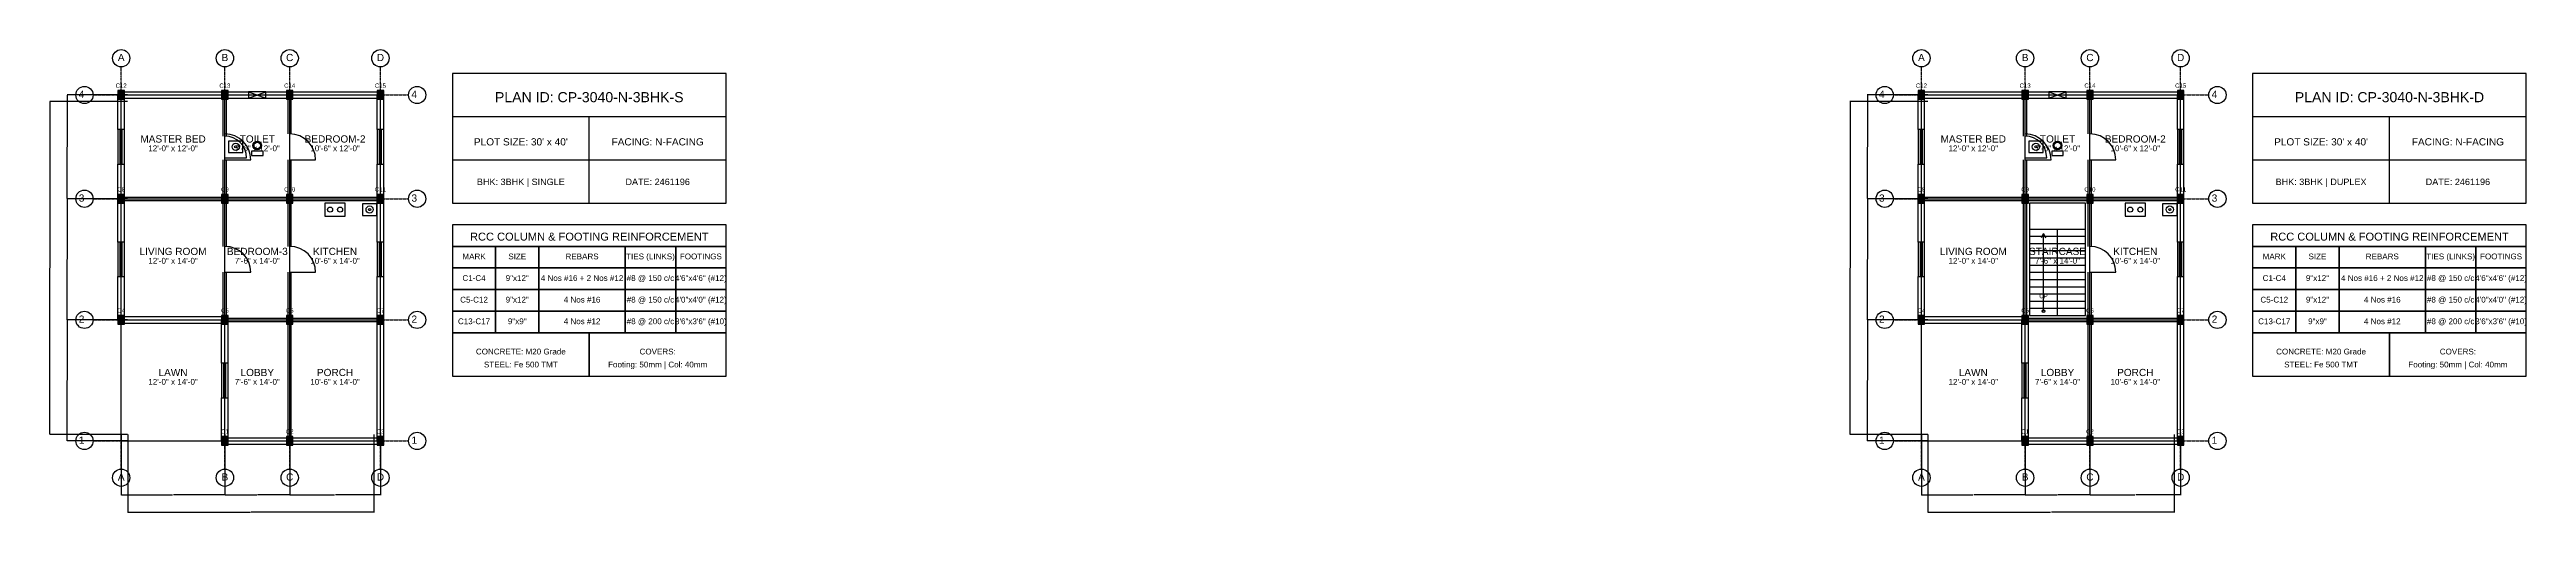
# Model space of a CAD drawing. Header units: inches. Extents: x -134 to 23580, y -99 to 23207.
# Drawn here: x -100 to 3340, y 2401 to 3043 of the extents above; entities that cross this region are included whole.
import ezdxf
from ezdxf.enums import TextEntityAlignment as Align

# ---------------------------------------------------------------- set-up
doc = ezdxf.new("R2010")
doc.units = ezdxf.units.IN
doc.header["$MEASUREMENT"] = 0
doc.linetypes.add('CENTER', pattern=[2, 1.25, -0.25, 0.25, -0.25])
for name, color, linetype in [('A-COL-HATCH', 251, 'Continuous'), ('A-COLUMN', 1, 'Continuous'), ('A-DIM', 5, 'Continuous'), ('A-DOOR', 30, 'Continuous'), ('A-FIXTURE', 8, 'Continuous'), ('A-STAIR', 6, 'Continuous'), ('A-TEXT', 2, 'Continuous'), ('A-WALL-EXT', 7, 'Continuous'), ('A-WALL-INT', 9, 'Continuous'), ('A-WINDOW', 4, 'Continuous'), ('S-BEAM-FRAMING', 2, 'Continuous'), ('S-BUBBLE', 4, 'Continuous'), ('S-GRID-CENTER', 8, 'CENTER'), ('S-TABLE', 7, 'Continuous'), ('S-TEXT', 3, 'Continuous')]:
    doc.layers.add(name, color=color, linetype=linetype)
doc.styles.get("Standard").update_dxf_attribs({"font": 'arial.ttf'})
doc.dimstyles.get("Standard").update_dxf_attribs({"dimtxt": 0.18, "dimasz": 0.18, "dimexe": 0.18, "dimexo": 0.0625, "dimgap": 0.09, "dimtad": 0, "dimtih": 1, "dimtoh": 1, "dimdec": 4, "dimzin": 0, "dimdsep": 46, "dimtxsty": 'Standard', "dimcen": 0.09, "dimadec": 0, "dimazin": 0, "dimtfac": 1, "dimtdec": 4, "dimtofl": 0, "dimtmove": 0, "dimatfit": 3, "dimfxl": 1, "dimtolj": 1, "dimtzin": 0, "dimarcsym": 0})

# ---------------------------------------------------------------- blocks, each defined once
blk = doc.blocks.new('*D131')
at = {"layer": 'A-DIM', "color": 0, "lineweight": -2, "transparency": 16777216}
for p, q in [((0, 2508.9), (0, 2424.8)), ((144, 2508.9), (144, 2424.8)), ((0.2, 2425), (71.4, 2425)), ((143.8, 2425), (72.6, 2425))]:
    blk.add_line(p, q, dxfattribs=at)
at = {"layer": 'A-DIM', "color": 0, "transparency": 16777216}
for points in [[(0.2, 2425), (0.2, 2425), (0, 2425)], [(143.8, 2425), (143.8, 2425), (144, 2425)]]:
    blk.add_solid(points, dxfattribs=at)
at = {"layer": 'Defpoints', "color": 0, "transparency": 16777216}
for p in [(0, 2509), (144, 2509), (144, 2425)]:
    blk.add_point(p, dxfattribs=at)
at = {"layer": 'A-DIM', "color": 0, "transparency": 16777216, "insert": (72, 2425), "char_height": 0.18, "attachment_point": 5}
blk.add_mtext('\\A1;144.0000', dxfattribs=at)
blk = doc.blocks.new('*D132')
at = {"layer": 'A-DIM', "color": 0, "lineweight": -2, "transparency": 16777216}
for p, q in [((144, 2508.9), (144, 2424.8)), ((234, 2508.9), (234, 2424.8)), ((144.2, 2425), (188.5, 2425)), ((233.8, 2425), (189.5, 2425))]:
    blk.add_line(p, q, dxfattribs=at)
at = {"layer": 'A-DIM', "color": 0, "transparency": 16777216}
for points in [[(144.2, 2425), (144.2, 2425), (144, 2425)], [(233.8, 2425), (233.8, 2425), (234, 2425)]]:
    blk.add_solid(points, dxfattribs=at)
at = {"layer": 'Defpoints', "color": 0, "transparency": 16777216}
for p in [(144, 2509), (234, 2509), (234, 2425)]:
    blk.add_point(p, dxfattribs=at)
at = {"layer": 'A-DIM', "color": 0, "transparency": 16777216, "insert": (189, 2425), "char_height": 0.18, "attachment_point": 5}
blk.add_mtext('\\A1;90.0000', dxfattribs=at)
blk = doc.blocks.new('*D133')
at = {"layer": 'A-DIM', "color": 0, "lineweight": -2, "transparency": 16777216}
for p, q in [((234, 2508.9), (234, 2424.8)), ((360, 2508.9), (360, 2424.8)), ((234.2, 2425), (296.4, 2425)), ((359.8, 2425), (297.6, 2425))]:
    blk.add_line(p, q, dxfattribs=at)
at = {"layer": 'A-DIM', "color": 0, "transparency": 16777216}
for points in [[(234.2, 2425), (234.2, 2425), (234, 2425)], [(359.8, 2425), (359.8, 2425), (360, 2425)]]:
    blk.add_solid(points, dxfattribs=at)
at = {"layer": 'Defpoints', "color": 0, "transparency": 16777216}
for p in [(234, 2509), (360, 2509), (360, 2425)]:
    blk.add_point(p, dxfattribs=at)
at = {"layer": 'A-DIM', "color": 0, "transparency": 16777216, "insert": (297, 2425), "char_height": 0.18, "attachment_point": 5}
blk.add_mtext('\\A1;126.0000', dxfattribs=at)
blk = doc.blocks.new('*D134')
at = {"layer": 'A-DIM', "color": 0, "lineweight": -2, "transparency": 16777216}
for p, q in [((9, 2508.9), (9, 2400.8)), ((351, 2508.9), (351, 2400.8)), ((9.2, 2401), (179.4, 2401)), ((350.8, 2401), (180.6, 2401))]:
    blk.add_line(p, q, dxfattribs=at)
at = {"layer": 'A-DIM', "color": 0, "transparency": 16777216}
for points in [[(9.2, 2401), (9.2, 2401), (9, 2401)], [(350.8, 2401), (350.8, 2401), (351, 2401)]]:
    blk.add_solid(points, dxfattribs=at)
at = {"layer": 'Defpoints', "color": 0, "transparency": 16777216}
for p in [(9, 2509), (351, 2509), (351, 2401)]:
    blk.add_point(p, dxfattribs=at)
at = {"layer": 'A-DIM', "color": 0, "transparency": 16777216, "insert": (180, 2401), "char_height": 0.18, "attachment_point": 5}
blk.add_mtext('\\A1;342.0000', dxfattribs=at)
blk = doc.blocks.new('*D135')
at = {"layer": 'A-DIM', "color": 0, "lineweight": -2, "transparency": 16777216}
for p, q in [((8.9, 2668), (-75.2, 2668)), ((-75, 2667.8), (-75, 2584.2)), ((-75, 2500.2), (-75, 2583.8)), ((8.9, 2500), (-75.2, 2500))]:
    blk.add_line(p, q, dxfattribs=at)
at = {"layer": 'A-DIM', "color": 0, "transparency": 16777216}
for points in [[(-75, 2667.8), (-75, 2667.8), (-75, 2668)], [(-75, 2500.2), (-75, 2500.2), (-75, 2500)]]:
    blk.add_solid(points, dxfattribs=at)
at = {"layer": 'Defpoints', "color": 0, "transparency": 16777216}
for p in [(-75, 2668), (9, 2668), (9, 2500)]:
    blk.add_point(p, dxfattribs=at)
at = {"layer": 'A-DIM', "color": 0, "transparency": 16777216, "insert": (-75, 2584), "char_height": 0.18, "attachment_point": 5}
blk.add_mtext('\\A1;168.0000', dxfattribs=at)
blk = doc.blocks.new('*D136')
at = {"layer": 'A-DIM', "color": 0, "lineweight": -2, "transparency": 16777216}
for p, q in [((8.9, 2836), (-75.2, 2836)), ((-75, 2835.8), (-75, 2752.2)), ((-75, 2668.2), (-75, 2751.8)), ((8.9, 2668), (-75.2, 2668))]:
    blk.add_line(p, q, dxfattribs=at)
at = {"layer": 'A-DIM', "color": 0, "transparency": 16777216}
for points in [[(-75, 2835.8), (-75, 2835.8), (-75, 2836)], [(-75, 2668.2), (-75, 2668.2), (-75, 2668)]]:
    blk.add_solid(points, dxfattribs=at)
at = {"layer": 'Defpoints', "color": 0, "transparency": 16777216}
for p in [(-75, 2836), (9, 2836), (9, 2668)]:
    blk.add_point(p, dxfattribs=at)
at = {"layer": 'A-DIM', "color": 0, "transparency": 16777216, "insert": (-75, 2752), "char_height": 0.18, "attachment_point": 5}
blk.add_mtext('\\A1;168.0000', dxfattribs=at)
blk = doc.blocks.new('*D137')
at = {"layer": 'A-DIM', "color": 0, "lineweight": -2, "transparency": 16777216}
for p, q in [((8.9, 2980), (-75.2, 2980)), ((-75, 2979.8), (-75, 2908.2)), ((-75, 2836.2), (-75, 2907.8)), ((8.9, 2836), (-75.2, 2836))]:
    blk.add_line(p, q, dxfattribs=at)
at = {"layer": 'A-DIM', "color": 0, "transparency": 16777216}
for points in [[(-75, 2979.8), (-75, 2979.8), (-75, 2980)], [(-75, 2836.2), (-75, 2836.2), (-75, 2836)]]:
    blk.add_solid(points, dxfattribs=at)
at = {"layer": 'Defpoints', "color": 0, "transparency": 16777216}
for p in [(-75, 2980), (9, 2980), (9, 2836)]:
    blk.add_point(p, dxfattribs=at)
at = {"layer": 'A-DIM', "color": 0, "transparency": 16777216, "insert": (-75, 2908), "char_height": 0.18, "attachment_point": 5}
blk.add_mtext('\\A1;144.0000', dxfattribs=at)
blk = doc.blocks.new('*D138')
at = {"layer": 'A-DIM', "color": 0, "lineweight": -2, "transparency": 16777216}
for p, q in [((8.9, 2971), (-99.2, 2971)), ((-99, 2970.8), (-99, 2740.2)), ((-99, 2509.2), (-99, 2739.8)), ((8.9, 2509), (-99.2, 2509))]:
    blk.add_line(p, q, dxfattribs=at)
at = {"layer": 'A-DIM', "color": 0, "transparency": 16777216}
for points in [[(-99, 2970.8), (-99, 2970.8), (-99, 2971)], [(-99, 2509.2), (-99, 2509.2), (-99, 2509)]]:
    blk.add_solid(points, dxfattribs=at)
at = {"layer": 'Defpoints', "color": 0, "transparency": 16777216}
for p in [(-99, 2971), (9, 2971), (9, 2509)]:
    blk.add_point(p, dxfattribs=at)
at = {"layer": 'A-DIM', "color": 0, "transparency": 16777216, "insert": (-99, 2740), "char_height": 0.18, "attachment_point": 5}
blk.add_mtext('\\A1;462.0000', dxfattribs=at)
blk = doc.blocks.new('*D139')
at = {"layer": 'A-DIM', "color": 0, "lineweight": -2, "transparency": 16777216}
for p, q in [((2500, 2508.9), (2500, 2424.8)), ((2644, 2508.9), (2644, 2424.8)), ((2500.2, 2425), (2571.4, 2425)), ((2643.8, 2425), (2572.6, 2425))]:
    blk.add_line(p, q, dxfattribs=at)
at = {"layer": 'A-DIM', "color": 0, "transparency": 16777216}
for points in [[(2500.2, 2425), (2500.2, 2425), (2500, 2425)], [(2643.8, 2425), (2643.8, 2425), (2644, 2425)]]:
    blk.add_solid(points, dxfattribs=at)
at = {"layer": 'Defpoints', "color": 0, "transparency": 16777216}
for p in [(2500, 2509), (2644, 2509), (2644, 2425)]:
    blk.add_point(p, dxfattribs=at)
at = {"layer": 'A-DIM', "color": 0, "transparency": 16777216, "insert": (2572, 2425), "char_height": 0.18, "attachment_point": 5}
blk.add_mtext('\\A1;144.0000', dxfattribs=at)
blk = doc.blocks.new('*D140')
at = {"layer": 'A-DIM', "color": 0, "lineweight": -2, "transparency": 16777216}
for p, q in [((2644, 2508.9), (2644, 2424.8)), ((2734, 2508.9), (2734, 2424.8)), ((2644.2, 2425), (2688.5, 2425)), ((2733.8, 2425), (2689.5, 2425))]:
    blk.add_line(p, q, dxfattribs=at)
at = {"layer": 'A-DIM', "color": 0, "transparency": 16777216}
for points in [[(2644.2, 2425), (2644.2, 2425), (2644, 2425)], [(2733.8, 2425), (2733.8, 2425), (2734, 2425)]]:
    blk.add_solid(points, dxfattribs=at)
at = {"layer": 'Defpoints', "color": 0, "transparency": 16777216}
for p in [(2644, 2509), (2734, 2509), (2734, 2425)]:
    blk.add_point(p, dxfattribs=at)
at = {"layer": 'A-DIM', "color": 0, "transparency": 16777216, "insert": (2689, 2425), "char_height": 0.18, "attachment_point": 5}
blk.add_mtext('\\A1;90.0000', dxfattribs=at)
blk = doc.blocks.new('*D141')
at = {"layer": 'A-DIM', "color": 0, "lineweight": -2, "transparency": 16777216}
for p, q in [((2734, 2508.9), (2734, 2424.8)), ((2860, 2508.9), (2860, 2424.8)), ((2734.2, 2425), (2796.4, 2425)), ((2859.8, 2425), (2797.6, 2425))]:
    blk.add_line(p, q, dxfattribs=at)
at = {"layer": 'A-DIM', "color": 0, "transparency": 16777216}
for points in [[(2734.2, 2425), (2734.2, 2425), (2734, 2425)], [(2859.8, 2425), (2859.8, 2425), (2860, 2425)]]:
    blk.add_solid(points, dxfattribs=at)
at = {"layer": 'Defpoints', "color": 0, "transparency": 16777216}
for p in [(2734, 2509), (2860, 2509), (2860, 2425)]:
    blk.add_point(p, dxfattribs=at)
at = {"layer": 'A-DIM', "color": 0, "transparency": 16777216, "insert": (2797, 2425), "char_height": 0.18, "attachment_point": 5}
blk.add_mtext('\\A1;126.0000', dxfattribs=at)
blk = doc.blocks.new('*D142')
at = {"layer": 'A-DIM', "color": 0, "lineweight": -2, "transparency": 16777216}
for p, q in [((2509, 2508.9), (2509, 2400.8)), ((2851, 2508.9), (2851, 2400.8)), ((2509.2, 2401), (2679.4, 2401)), ((2850.8, 2401), (2680.6, 2401))]:
    blk.add_line(p, q, dxfattribs=at)
at = {"layer": 'A-DIM', "color": 0, "transparency": 16777216}
for points in [[(2509.2, 2401), (2509.2, 2401), (2509, 2401)], [(2850.8, 2401), (2850.8, 2401), (2851, 2401)]]:
    blk.add_solid(points, dxfattribs=at)
at = {"layer": 'Defpoints', "color": 0, "transparency": 16777216}
for p in [(2509, 2509), (2851, 2509), (2851, 2401)]:
    blk.add_point(p, dxfattribs=at)
at = {"layer": 'A-DIM', "color": 0, "transparency": 16777216, "insert": (2680, 2401), "char_height": 0.18, "attachment_point": 5}
blk.add_mtext('\\A1;342.0000', dxfattribs=at)
blk = doc.blocks.new('*D143')
at = {"layer": 'A-DIM', "color": 0, "lineweight": -2, "transparency": 16777216}
for p, q in [((2508.9, 2668), (2424.8, 2668)), ((2425, 2667.8), (2425, 2584.2)), ((2425, 2500.2), (2425, 2583.8)), ((2508.9, 2500), (2424.8, 2500))]:
    blk.add_line(p, q, dxfattribs=at)
at = {"layer": 'A-DIM', "color": 0, "transparency": 16777216}
for points in [[(2425, 2667.8), (2425, 2667.8), (2425, 2668)], [(2425, 2500.2), (2425, 2500.2), (2425, 2500)]]:
    blk.add_solid(points, dxfattribs=at)
at = {"layer": 'Defpoints', "color": 0, "transparency": 16777216}
for p in [(2425, 2668), (2509, 2668), (2509, 2500)]:
    blk.add_point(p, dxfattribs=at)
at = {"layer": 'A-DIM', "color": 0, "transparency": 16777216, "insert": (2425, 2584), "char_height": 0.18, "attachment_point": 5}
blk.add_mtext('\\A1;168.0000', dxfattribs=at)
blk = doc.blocks.new('*D144')
at = {"layer": 'A-DIM', "color": 0, "lineweight": -2, "transparency": 16777216}
for p, q in [((2508.9, 2836), (2424.8, 2836)), ((2425, 2835.8), (2425, 2752.2)), ((2425, 2668.2), (2425, 2751.8)), ((2508.9, 2668), (2424.8, 2668))]:
    blk.add_line(p, q, dxfattribs=at)
at = {"layer": 'A-DIM', "color": 0, "transparency": 16777216}
for points in [[(2425, 2835.8), (2425, 2835.8), (2425, 2836)], [(2425, 2668.2), (2425, 2668.2), (2425, 2668)]]:
    blk.add_solid(points, dxfattribs=at)
at = {"layer": 'Defpoints', "color": 0, "transparency": 16777216}
for p in [(2425, 2836), (2509, 2836), (2509, 2668)]:
    blk.add_point(p, dxfattribs=at)
at = {"layer": 'A-DIM', "color": 0, "transparency": 16777216, "insert": (2425, 2752), "char_height": 0.18, "attachment_point": 5}
blk.add_mtext('\\A1;168.0000', dxfattribs=at)
blk = doc.blocks.new('*D145')
at = {"layer": 'A-DIM', "color": 0, "lineweight": -2, "transparency": 16777216}
for p, q in [((2508.9, 2980), (2424.8, 2980)), ((2425, 2979.8), (2425, 2908.2)), ((2425, 2836.2), (2425, 2907.8)), ((2508.9, 2836), (2424.8, 2836))]:
    blk.add_line(p, q, dxfattribs=at)
at = {"layer": 'A-DIM', "color": 0, "transparency": 16777216}
for points in [[(2425, 2979.8), (2425, 2979.8), (2425, 2980)], [(2425, 2836.2), (2425, 2836.2), (2425, 2836)]]:
    blk.add_solid(points, dxfattribs=at)
at = {"layer": 'Defpoints', "color": 0, "transparency": 16777216}
for p in [(2425, 2980), (2509, 2980), (2509, 2836)]:
    blk.add_point(p, dxfattribs=at)
at = {"layer": 'A-DIM', "color": 0, "transparency": 16777216, "insert": (2425, 2908), "char_height": 0.18, "attachment_point": 5}
blk.add_mtext('\\A1;144.0000', dxfattribs=at)
blk = doc.blocks.new('*D146')
at = {"layer": 'A-DIM', "color": 0, "lineweight": -2, "transparency": 16777216}
for p, q in [((2508.9, 2971), (2400.8, 2971)), ((2401, 2970.8), (2401, 2740.2)), ((2401, 2509.2), (2401, 2739.8)), ((2508.9, 2509), (2400.8, 2509))]:
    blk.add_line(p, q, dxfattribs=at)
at = {"layer": 'A-DIM', "color": 0, "transparency": 16777216}
for points in [[(2401, 2970.8), (2401, 2970.8), (2401, 2971)], [(2401, 2509.2), (2401, 2509.2), (2401, 2509)]]:
    blk.add_solid(points, dxfattribs=at)
at = {"layer": 'Defpoints', "color": 0, "transparency": 16777216}
for p in [(2401, 2971), (2509, 2971), (2509, 2509)]:
    blk.add_point(p, dxfattribs=at)
at = {"layer": 'A-DIM', "color": 0, "transparency": 16777216, "insert": (2401, 2740), "char_height": 0.18, "attachment_point": 5}
blk.add_mtext('\\A1;462.0000', dxfattribs=at)

msp = doc.modelspace()

# ---------------------------------------------------------------- linework, layer by layer
at = {"layer": 'A-COL-HATCH'}
for points in [[(-4.5, 2974), (4.5, 2974), (-4.5, 2986), (4.5, 2986)], [(139.5, 2974), (148.5, 2974), (139.5, 2986), (148.5, 2986)], [(229.5, 2974), (238.5, 2974), (229.5, 2986), (238.5, 2986)], [(355.5, 2974), (364.5, 2974), (355.5, 2986), (364.5, 2986)], [(2495.5, 2974), (2504.5, 2974), (2495.5, 2986), (2504.5, 2986)], [(2639.5, 2974), (2648.5, 2974), (2639.5, 2986), (2648.5, 2986)], [(2729.5, 2974), (2738.5, 2974), (2729.5, 2986), (2738.5, 2986)], [(2855.5, 2974), (2864.5, 2974), (2855.5, 2986), (2864.5, 2986)], [(-4.5, 2830), (4.5, 2830), (-4.5, 2842), (4.5, 2842)], [(139.5, 2830), (148.5, 2830), (139.5, 2842), (148.5, 2842)], [(229.5, 2830), (238.5, 2830), (229.5, 2842), (238.5, 2842)], [(355.5, 2830), (364.5, 2830), (355.5, 2842), (364.5, 2842)], [(2495.5, 2830), (2504.5, 2830), (2495.5, 2842), (2504.5, 2842)], [(2639.5, 2830), (2648.5, 2830), (2639.5, 2842), (2648.5, 2842)], [(2729.5, 2830), (2738.5, 2830), (2729.5, 2842), (2738.5, 2842)], [(2855.5, 2830), (2864.5, 2830), (2855.5, 2842), (2864.5, 2842)], [(-4.5, 2662), (4.5, 2662), (-4.5, 2674), (4.5, 2674)], [(139.5, 2662), (148.5, 2662), (139.5, 2674), (148.5, 2674)], [(229.5, 2662), (238.5, 2662), (229.5, 2674), (238.5, 2674)], [(355.5, 2662), (364.5, 2662), (355.5, 2674), (364.5, 2674)], [(2495.5, 2662), (2504.5, 2662), (2495.5, 2674), (2504.5, 2674)], [(2639.5, 2662), (2648.5, 2662), (2639.5, 2674), (2648.5, 2674)], [(2729.5, 2662), (2738.5, 2662), (2729.5, 2674), (2738.5, 2674)], [(2855.5, 2662), (2864.5, 2662), (2855.5, 2674), (2864.5, 2674)], [(139.5, 2494), (148.5, 2494), (139.5, 2506), (148.5, 2506)], [(229.5, 2494), (238.5, 2494), (229.5, 2506), (238.5, 2506)], [(355.5, 2494), (364.5, 2494), (355.5, 2506), (364.5, 2506)], [(2639.5, 2494), (2648.5, 2494), (2639.5, 2506), (2648.5, 2506)], [(2729.5, 2494), (2738.5, 2494), (2729.5, 2506), (2738.5, 2506)], [(2855.5, 2494), (2864.5, 2494), (2855.5, 2506), (2864.5, 2506)]]:
    msp.add_solid(points, dxfattribs=at)
at = {"layer": 'A-COLUMN'}
for points in [[(-4.5, 2974), (4.5, 2974), (4.5, 2986), (-4.5, 2986)], [(139.5, 2974), (148.5, 2974), (148.5, 2986), (139.5, 2986)], [(229.5, 2974), (238.5, 2974), (238.5, 2986), (229.5, 2986)], [(355.5, 2974), (364.5, 2974), (364.5, 2986), (355.5, 2986)], [(2495.5, 2974), (2504.5, 2974), (2504.5, 2986), (2495.5, 2986)], [(2639.5, 2974), (2648.5, 2974), (2648.5, 2986), (2639.5, 2986)], [(2729.5, 2974), (2738.5, 2974), (2738.5, 2986), (2729.5, 2986)], [(2855.5, 2974), (2864.5, 2974), (2864.5, 2986), (2855.5, 2986)], [(-4.5, 2830), (4.5, 2830), (4.5, 2842), (-4.5, 2842)], [(139.5, 2830), (148.5, 2830), (148.5, 2842), (139.5, 2842)], [(229.5, 2830), (238.5, 2830), (238.5, 2842), (229.5, 2842)], [(355.5, 2830), (364.5, 2830), (364.5, 2842), (355.5, 2842)], [(2495.5, 2830), (2504.5, 2830), (2504.5, 2842), (2495.5, 2842)], [(2639.5, 2830), (2648.5, 2830), (2648.5, 2842), (2639.5, 2842)], [(2729.5, 2830), (2738.5, 2830), (2738.5, 2842), (2729.5, 2842)], [(2855.5, 2830), (2864.5, 2830), (2864.5, 2842), (2855.5, 2842)], [(-4.5, 2662), (4.5, 2662), (4.5, 2674), (-4.5, 2674)], [(139.5, 2662), (148.5, 2662), (148.5, 2674), (139.5, 2674)], [(229.5, 2662), (238.5, 2662), (238.5, 2674), (229.5, 2674)], [(355.5, 2662), (364.5, 2662), (364.5, 2674), (355.5, 2674)], [(2495.5, 2662), (2504.5, 2662), (2504.5, 2674), (2495.5, 2674)], [(2639.5, 2662), (2648.5, 2662), (2648.5, 2674), (2639.5, 2674)], [(2729.5, 2662), (2738.5, 2662), (2738.5, 2674), (2729.5, 2674)], [(2855.5, 2662), (2864.5, 2662), (2864.5, 2674), (2855.5, 2674)], [(139.5, 2494), (148.5, 2494), (148.5, 2506), (139.5, 2506)], [(229.5, 2494), (238.5, 2494), (238.5, 2506), (229.5, 2506)], [(355.5, 2494), (364.5, 2494), (364.5, 2506), (355.5, 2506)], [(2639.5, 2494), (2648.5, 2494), (2648.5, 2506), (2639.5, 2506)], [(2729.5, 2494), (2738.5, 2494), (2738.5, 2506), (2729.5, 2506)], [(2855.5, 2494), (2864.5, 2494), (2864.5, 2506), (2855.5, 2506)]]:
    msp.add_lwpolyline(points, close=True, dxfattribs=at)
at = {"layer": 'A-DOOR'}
for p, q in [((144, 2893), (174, 2893)), ((144, 2890), (180, 2890)), ((234, 2890), (270, 2890)), ((2644, 2893), (2674, 2893)), ((2644, 2890), (2680, 2890)), ((2734, 2890), (2770, 2890)), ((144, 2734), (180, 2734)), ((234, 2734), (270, 2734)), ((2734, 2734), (2770, 2734))]:
    msp.add_line(p, q, dxfattribs=at)
for centre, radius in [((144, 2890), 36), ((234, 2890), 36), ((2644, 2890), 36), ((2734, 2890), 36), ((144, 2893), 30), ((2644, 2893), 30), ((144, 2734), 36), ((234, 2734), 36), ((2734, 2734), 36)]:
    msp.add_arc(centre, radius, 0, 90, dxfattribs=at)
at = {"layer": 'A-FIXTURE'}
for points in [[(149, 2900), (169, 2900), (169, 2916), (149, 2916)], [(181, 2896), (197, 2896), (197, 2902), (181, 2902)], [(2649, 2900), (2669, 2900), (2669, 2916), (2649, 2916)], [(2681, 2896), (2697, 2896), (2697, 2902), (2681, 2902)], [(283, 2812), (311, 2812), (311, 2830), (283, 2830)], [(335, 2813), (355, 2813), (355, 2829), (335, 2829)], [(2783, 2812), (2811, 2812), (2811, 2830), (2783, 2830)], [(2835, 2813), (2855, 2813), (2855, 2829), (2835, 2829)]]:
    msp.add_lwpolyline(points, close=True, dxfattribs=at)
for centre, radius in [((159, 2908), 5), ((159, 2908), 1.5), ((189, 2910), 6), ((189, 2910), 4.5), ((2659, 2908), 5), ((2659, 2908), 1.5), ((2689, 2910), 6), ((2689, 2910), 4.5), ((290, 2821), 3.5), ((304, 2821), 3.5), ((345, 2821), 5), ((345, 2821), 1.5), ((2790, 2821), 3.5), ((2804, 2821), 3.5), ((2845, 2821), 5), ((2845, 2821), 1.5)]:
    msp.add_circle(centre, radius, dxfattribs=at)
at = {"layer": 'A-STAIR'}
for p, q in [((2650, 2794), (2728, 2794)), ((2669.5, 2788), (2666.5, 2782)), ((2669.5, 2680), (2669.5, 2788)), ((2669.5, 2788), (2672.5, 2782)), ((2689, 2674), (2689, 2794)), ((2650, 2784), (2689, 2784)), ((2650, 2774), (2689, 2774)), ((2650, 2764), (2689, 2764)), ((2650, 2754), (2689, 2754)), ((2689, 2784), (2728, 2784)), ((2689, 2774), (2728, 2774)), ((2689, 2764), (2728, 2764)), ((2689, 2754), (2728, 2754)), ((2650, 2744), (2689, 2744)), ((2650, 2734), (2689, 2734)), ((2650, 2724), (2689, 2724)), ((2689, 2744), (2728, 2744)), ((2689, 2734), (2728, 2734)), ((2689, 2724), (2728, 2724)), ((2650, 2714), (2689, 2714)), ((2650, 2704), (2689, 2704)), ((2650, 2694), (2689, 2694)), ((2650, 2684), (2689, 2684)), ((2689, 2714), (2728, 2714)), ((2689, 2704), (2728, 2704)), ((2689, 2694), (2728, 2694)), ((2689, 2684), (2728, 2684))]:
    msp.add_line(p, q, dxfattribs=at)
msp.add_lwpolyline([(2650, 2674), (2728, 2674), (2728, 2830), (2650, 2830)], close=True, dxfattribs=at)
msp.add_circle((2669.5, 2680), 2, dxfattribs=at)
at = {"layer": 'A-WALL-EXT'}
for p, q in [((-4.5, 2932), (-4.5, 2980)), ((0, 2984.5), (144, 2984.5)), ((0, 2975.5), (144, 2975.5)), ((4.5, 2932), (4.5, 2980)), ((144, 2984.5), (177, 2984.5)), ((144, 2975.5), (177, 2975.5)), ((201, 2984.5), (234, 2984.5)), ((201, 2975.5), (234, 2975.5)), ((234, 2984.5), (360, 2984.5)), ((234, 2975.5), (360, 2975.5)), ((355.5, 2932), (355.5, 2980)), ((364.5, 2932), (364.5, 2980)), ((2495.5, 2932), (2495.5, 2980)), ((2500, 2984.5), (2644, 2984.5)), ((2500, 2975.5), (2644, 2975.5)), ((2504.5, 2932), (2504.5, 2980)), ((2644, 2984.5), (2677, 2984.5)), ((2644, 2975.5), (2677, 2975.5)), ((2701, 2984.5), (2734, 2984.5)), ((2701, 2975.5), (2734, 2975.5)), ((2734, 2984.5), (2860, 2984.5)), ((2734, 2975.5), (2860, 2975.5)), ((2855.5, 2932), (2855.5, 2980)), ((2864.5, 2932), (2864.5, 2980)), ((460, 2950), (840, 2950)), ((650, 2830), (650, 2950)), ((2960, 2950), (3340, 2950)), ((3150, 2830), (3150, 2950)), ((460, 2890), (840, 2890)), ((2960, 2890), (3340, 2890)), ((-4.5, 2836), (-4.5, 2884)), ((4.5, 2836), (4.5, 2884)), ((355.5, 2836), (355.5, 2884)), ((364.5, 2836), (364.5, 2884)), ((2495.5, 2836), (2495.5, 2884)), ((2504.5, 2836), (2504.5, 2884)), ((2855.5, 2836), (2855.5, 2884)), ((2864.5, 2836), (2864.5, 2884)), ((-4.5, 2776), (-4.5, 2836)), ((4.5, 2776), (4.5, 2836)), ((355.5, 2776), (355.5, 2836)), ((364.5, 2776), (364.5, 2836)), ((2495.5, 2776), (2495.5, 2836)), ((2504.5, 2776), (2504.5, 2836)), ((2855.5, 2776), (2855.5, 2836)), ((2864.5, 2776), (2864.5, 2836)), ((-4.5, 2668), (-4.5, 2728)), ((4.5, 2668), (4.5, 2728)), ((355.5, 2668), (355.5, 2728)), ((364.5, 2668), (364.5, 2728)), ((2495.5, 2668), (2495.5, 2728)), ((2504.5, 2668), (2504.5, 2728)), ((2855.5, 2668), (2855.5, 2728)), ((2864.5, 2668), (2864.5, 2728)), ((0, 2672.5), (144, 2672.5)), ((0, 2663.5), (144, 2663.5)), ((139.5, 2608), (139.5, 2668)), ((148.5, 2608), (148.5, 2668)), ((355.5, 2500), (355.5, 2668)), ((364.5, 2500), (364.5, 2668)), ((2500, 2672.5), (2644, 2672.5)), ((2500, 2663.5), (2644, 2663.5)), ((2639.5, 2608), (2639.5, 2668)), ((2648.5, 2608), (2648.5, 2668)), ((2855.5, 2500), (2855.5, 2668)), ((2864.5, 2500), (2864.5, 2668)), ((139.5, 2500), (139.5, 2560)), ((148.5, 2500), (148.5, 2560)), ((2639.5, 2500), (2639.5, 2560)), ((2648.5, 2500), (2648.5, 2560)), ((144, 2504.5), (234, 2504.5)), ((144, 2495.5), (234, 2495.5)), ((234, 2504.5), (360, 2504.5)), ((234, 2495.5), (360, 2495.5)), ((2644, 2504.5), (2734, 2504.5)), ((2644, 2495.5), (2734, 2495.5)), ((2734, 2504.5), (2860, 2504.5)), ((2734, 2495.5), (2860, 2495.5))]:
    msp.add_line(p, q, dxfattribs=at)
for points in [[(460, 2830), (840, 2830), (840, 3010), (460, 3010)], [(2960, 2830), (3340, 2830), (3340, 3010), (2960, 3010)]]:
    msp.add_lwpolyline(points, close=True, dxfattribs=at)
at = {"layer": 'A-WALL-INT'}
for p, q in [((141.75, 2923), (141.75, 2980)), ((146.25, 2923), (146.25, 2980)), ((231.75, 2926), (231.75, 2980)), ((236.25, 2926), (236.25, 2980)), ((2641.75, 2923), (2641.75, 2980)), ((2646.25, 2923), (2646.25, 2980)), ((2731.75, 2926), (2731.75, 2980)), ((2736.25, 2926), (2736.25, 2980)), ((141.75, 2836), (141.75, 2890)), ((146.25, 2836), (146.25, 2890)), ((231.75, 2836), (231.75, 2890)), ((236.25, 2836), (236.25, 2890)), ((2641.75, 2836), (2641.75, 2890)), ((2646.25, 2836), (2646.25, 2890)), ((2731.75, 2836), (2731.75, 2890)), ((2736.25, 2836), (2736.25, 2890)), ((0, 2838.25), (144, 2838.25)), ((0, 2833.75), (144, 2833.75)), ((141.75, 2770), (141.75, 2836)), ((144, 2838.25), (234, 2838.25)), ((144, 2833.75), (234, 2833.75)), ((146.25, 2770), (146.25, 2836)), ((231.75, 2770), (231.75, 2836)), ((234, 2838.25), (360, 2838.25)), ((234, 2833.75), (360, 2833.75)), ((236.25, 2770), (236.25, 2836)), ((2500, 2838.25), (2644, 2838.25)), ((2500, 2833.75), (2644, 2833.75)), ((2641.75, 2668), (2641.75, 2836)), ((2644, 2838.25), (2734, 2838.25)), ((2644, 2833.75), (2734, 2833.75)), ((2646.25, 2668), (2646.25, 2836)), ((2731.75, 2770), (2731.75, 2836)), ((2734, 2838.25), (2860, 2838.25)), ((2734, 2833.75), (2860, 2833.75)), ((2736.25, 2770), (2736.25, 2836)), ((141.75, 2668), (141.75, 2734)), ((146.25, 2668), (146.25, 2734)), ((231.75, 2668), (231.75, 2734)), ((236.25, 2668), (236.25, 2734)), ((2731.75, 2668), (2731.75, 2734)), ((2736.25, 2668), (2736.25, 2734)), ((144, 2670.25), (234, 2670.25)), ((144, 2665.75), (234, 2665.75)), ((231.75, 2500), (231.75, 2668)), ((234, 2670.25), (360, 2670.25)), ((234, 2665.75), (360, 2665.75)), ((236.25, 2500), (236.25, 2668)), ((2644, 2670.25), (2734, 2670.25)), ((2644, 2665.75), (2734, 2665.75)), ((2731.75, 2500), (2731.75, 2668)), ((2734, 2670.25), (2860, 2670.25)), ((2734, 2665.75), (2860, 2665.75)), ((2736.25, 2500), (2736.25, 2668))]:
    msp.add_line(p, q, dxfattribs=at)
at = {"layer": 'A-WINDOW'}
for p, q in [((177, 2975.5), (201, 2984.5)), ((177, 2984.5), (201, 2975.5)), ((2677, 2975.5), (2701, 2984.5)), ((2677, 2984.5), (2701, 2975.5)), ((-1.5, 2884), (-1.5, 2932)), ((1.5, 2884), (1.5, 2932)), ((358.5, 2884), (358.5, 2932)), ((361.5, 2884), (361.5, 2932)), ((2498.5, 2884), (2498.5, 2932)), ((2501.5, 2884), (2501.5, 2932)), ((2858.5, 2884), (2858.5, 2932)), ((2861.5, 2884), (2861.5, 2932)), ((-1.5, 2728), (-1.5, 2776)), ((1.5, 2728), (1.5, 2776)), ((358.5, 2728), (358.5, 2776)), ((361.5, 2728), (361.5, 2776)), ((2498.5, 2728), (2498.5, 2776)), ((2501.5, 2728), (2501.5, 2776)), ((2858.5, 2728), (2858.5, 2776)), ((2861.5, 2728), (2861.5, 2776)), ((142.5, 2560), (142.5, 2608)), ((145.5, 2560), (145.5, 2608)), ((2642.5, 2560), (2642.5, 2608)), ((2645.5, 2560), (2645.5, 2608))]:
    msp.add_line(p, q, dxfattribs=at)
for points in [[(177, 2975.5), (201, 2975.5), (201, 2984.5), (177, 2984.5)], [(2677, 2975.5), (2701, 2975.5), (2701, 2984.5), (2677, 2984.5)], [(-4.5, 2884), (4.5, 2884), (4.5, 2932), (-4.5, 2932)], [(355.5, 2884), (364.5, 2884), (364.5, 2932), (355.5, 2932)], [(2495.5, 2884), (2504.5, 2884), (2504.5, 2932), (2495.5, 2932)], [(2855.5, 2884), (2864.5, 2884), (2864.5, 2932), (2855.5, 2932)], [(-4.5, 2728), (4.5, 2728), (4.5, 2776), (-4.5, 2776)], [(355.5, 2728), (364.5, 2728), (364.5, 2776), (355.5, 2776)], [(2495.5, 2728), (2504.5, 2728), (2504.5, 2776), (2495.5, 2776)], [(2855.5, 2728), (2864.5, 2728), (2864.5, 2776), (2855.5, 2776)], [(139.5, 2560), (148.5, 2560), (148.5, 2608), (139.5, 2608)], [(2639.5, 2560), (2648.5, 2560), (2648.5, 2608), (2639.5, 2608)]]:
    msp.add_lwpolyline(points, close=True, dxfattribs=at)
at = {"layer": 'S-BEAM-FRAMING'}
for p, q in [((0, 2500), (0, 2980)), ((0, 2980), (360, 2980)), ((144, 2500), (144, 2980)), ((234, 2500), (234, 2980)), ((360, 2500), (360, 2980)), ((2500, 2500), (2500, 2980)), ((2500, 2980), (2860, 2980)), ((2644, 2500), (2644, 2980)), ((2734, 2500), (2734, 2980)), ((2860, 2500), (2860, 2980)), ((0, 2836), (360, 2836)), ((2500, 2836), (2860, 2836)), ((0, 2668), (360, 2668)), ((2500, 2668), (2860, 2668)), ((0, 2500), (360, 2500)), ((2500, 2500), (2860, 2500))]:
    msp.add_line(p, q, dxfattribs=at)
at = {"layer": 'S-BUBBLE'}
for centre in [(0, 3031), (144, 3031), (234, 3031), (360, 3031), (2500, 3031), (2644, 3031), (2734, 3031), (2860, 3031), (-51, 2980), (411, 2980), (2449, 2980), (2911, 2980), (-51, 2836), (411, 2836), (2449, 2836), (2911, 2836), (-51, 2668), (411, 2668), (2449, 2668), (2911, 2668), (-51, 2500), (411, 2500), (2449, 2500), (2911, 2500), (0, 2449), (144, 2449), (234, 2449), (360, 2449), (2500, 2449), (2644, 2449), (2734, 2449), (2860, 2449)]:
    msp.add_circle(centre, 12, dxfattribs=at)
at = {"layer": 'S-GRID-CENTER'}
for p, q in [((0, 2461), (0, 3019)), ((144, 2461), (144, 3019)), ((234, 2461), (234, 3019)), ((360, 2461), (360, 3019)), ((2500, 2461), (2500, 3019)), ((2644, 2461), (2644, 3019)), ((2734, 2461), (2734, 3019)), ((2860, 2461), (2860, 3019)), ((-39, 2980), (399, 2980)), ((2461, 2980), (2899, 2980)), ((-39, 2836), (399, 2836)), ((2461, 2836), (2899, 2836)), ((-39, 2668), (399, 2668)), ((2461, 2668), (2899, 2668)), ((-39, 2500), (399, 2500)), ((2461, 2500), (2899, 2500))]:
    msp.add_line(p, q, dxfattribs=at)
at = {"layer": 'S-TABLE'}
for points in [[(460, 2770), (840, 2770), (840, 2800), (460, 2800)], [(2960, 2770), (3340, 2770), (3340, 2800), (2960, 2800)], [(460, 2740), (520, 2740), (520, 2770), (460, 2770)], [(520, 2740), (580, 2740), (580, 2770), (520, 2770)], [(580, 2740), (700, 2740), (700, 2770), (580, 2770)], [(700, 2740), (770, 2740), (770, 2770), (700, 2770)], [(770, 2740), (840, 2740), (840, 2770), (770, 2770)], [(2960, 2740), (3020, 2740), (3020, 2770), (2960, 2770)], [(3020, 2740), (3080, 2740), (3080, 2770), (3020, 2770)], [(3080, 2740), (3200, 2740), (3200, 2770), (3080, 2770)], [(3200, 2740), (3270, 2740), (3270, 2770), (3200, 2770)], [(3270, 2740), (3340, 2740), (3340, 2770), (3270, 2770)], [(460, 2710), (520, 2710), (520, 2740), (460, 2740)], [(520, 2710), (580, 2710), (580, 2740), (520, 2740)], [(580, 2710), (700, 2710), (700, 2740), (580, 2740)], [(700, 2710), (770, 2710), (770, 2740), (700, 2740)], [(770, 2710), (840, 2710), (840, 2740), (770, 2740)], [(2960, 2710), (3020, 2710), (3020, 2740), (2960, 2740)], [(3020, 2710), (3080, 2710), (3080, 2740), (3020, 2740)], [(3080, 2710), (3200, 2710), (3200, 2740), (3080, 2740)], [(3200, 2710), (3270, 2710), (3270, 2740), (3200, 2740)], [(3270, 2710), (3340, 2710), (3340, 2740), (3270, 2740)], [(460, 2680), (520, 2680), (520, 2710), (460, 2710)], [(520, 2680), (580, 2680), (580, 2710), (520, 2710)], [(580, 2680), (700, 2680), (700, 2710), (580, 2710)], [(700, 2680), (770, 2680), (770, 2710), (700, 2710)], [(770, 2680), (840, 2680), (840, 2710), (770, 2710)], [(2960, 2680), (3020, 2680), (3020, 2710), (2960, 2710)], [(3020, 2680), (3080, 2680), (3080, 2710), (3020, 2710)], [(3080, 2680), (3200, 2680), (3200, 2710), (3080, 2710)], [(3200, 2680), (3270, 2680), (3270, 2710), (3200, 2710)], [(3270, 2680), (3340, 2680), (3340, 2710), (3270, 2710)], [(460, 2650), (520, 2650), (520, 2680), (460, 2680)], [(460, 2590), (650, 2590), (650, 2650), (460, 2650)], [(520, 2650), (580, 2650), (580, 2680), (520, 2680)], [(580, 2650), (700, 2650), (700, 2680), (580, 2680)], [(650, 2590), (840, 2590), (840, 2650), (650, 2650)], [(700, 2650), (770, 2650), (770, 2680), (700, 2680)], [(770, 2650), (840, 2650), (840, 2680), (770, 2680)], [(2960, 2650), (3020, 2650), (3020, 2680), (2960, 2680)], [(2960, 2590), (3150, 2590), (3150, 2650), (2960, 2650)], [(3020, 2650), (3080, 2650), (3080, 2680), (3020, 2680)], [(3080, 2650), (3200, 2650), (3200, 2680), (3080, 2680)], [(3150, 2590), (3340, 2590), (3340, 2650), (3150, 2650)], [(3200, 2650), (3270, 2650), (3270, 2680), (3200, 2680)], [(3270, 2650), (3340, 2650), (3340, 2680), (3270, 2680)]]:
    msp.add_lwpolyline(points, close=True, dxfattribs=at)

# ---------------------------------------------------------------- texts
at = {"layer": 'A-TEXT'}
for s, height, p in [('C12', 6, (0, 2990)), ('C13', 6, (144, 2990)), ('C14', 6, (234, 2990)), ('C15', 6, (360, 2990)), ('C12', 6, (2500, 2990)), ('C13', 6, (2644, 2990)), ('C14', 6, (2734, 2990)), ('C15', 6, (2860, 2990)), ('PLAN ID: CP-3040-N-3BHK-S', 14, (650, 2970)), ('PLAN ID: CP-3040-N-3BHK-D', 14, (3150, 2970)), ('MASTER BED', 10, (72, 2914)), ('TOILET', 10, (189, 2914)), ('BEDROOM-2', 10, (297, 2914)), ('MASTER BED', 10, (2572, 2914)), ('TOILET', 10, (2689, 2914)), ('BEDROOM-2', 10, (2797, 2914)), ('12\'-0" x 12\'-0"', 8, (72, 2902)), ('7\'-6" x 12\'-0"', 8, (189, 2902)), ('10\'-6" x 12\'-0"', 8, (297, 2902)), ("PLOT SIZE: 30' x 40'", 10, (555, 2910)), ('FACING: N-FACING', 10, (745, 2910)), ('12\'-0" x 12\'-0"', 8, (2572, 2902)), ('7\'-6" x 12\'-0"', 8, (2689, 2902)), ('10\'-6" x 12\'-0"', 8, (2797, 2902)), ("PLOT SIZE: 30' x 40'", 10, (3055, 2910)), ('FACING: N-FACING', 10, (3245, 2910)), ('BHK: 3BHK | SINGLE', 9, (555, 2855)), ('DATE: 2461196', 9, (745, 2855)), ('BHK: 3BHK | DUPLEX', 9, (3055, 2855)), ('DATE: 2461196', 9, (3245, 2855)), ('C8', 6, (0, 2846)), ('C9', 6, (144, 2846)), ('C10', 6, (234, 2846)), ('C11', 6, (360, 2846)), ('C8', 6, (2500, 2846)), ('C9', 6, (2644, 2846)), ('C10', 6, (2734, 2846)), ('C11', 6, (2860, 2846)), ('LIVING ROOM', 10, (72, 2758)), ('12\'-0" x 14\'-0"', 8, (72, 2746)), ('BEDROOM-3', 10, (189, 2758)), ('7\'-6" x 14\'-0"', 8, (189, 2746)), ('10\'-6" x 14\'-0"', 8, (297, 2746)), ('KITCHEN', 10, (297, 2758)), ('LIVING ROOM', 10, (2572, 2758)), ('12\'-0" x 14\'-0"', 8, (2572, 2746)), ('STAIRCASE', 10, (2689, 2758)), ('7\'-6" x 14\'-0"', 8, (2689, 2746)), ('10\'-6" x 14\'-0"', 8, (2797, 2746)), ('KITCHEN', 10, (2797, 2758)), ('C4', 6, (0, 2678)), ('C5', 6, (144, 2678)), ('C6', 6, (234, 2678)), ('C7', 6, (360, 2678)), ('C4', 6, (2500, 2678)), ('C5', 6, (2644, 2678)), ('UP', 6, (2669.5, 2698)), ('C6', 6, (2734, 2678)), ('C7', 6, (2860, 2678)), ('12\'-0" x 14\'-0"', 8, (72, 2578)), ('LAWN', 10, (72, 2590)), ('7\'-6" x 14\'-0"', 8, (189, 2578)), ('LOBBY', 10, (189, 2590)), ('10\'-6" x 14\'-0"', 8, (297, 2578)), ('PORCH', 10, (297, 2590)), ('12\'-0" x 14\'-0"', 8, (2572, 2578)), ('LAWN', 10, (2572, 2590)), ('7\'-6" x 14\'-0"', 8, (2689, 2578)), ('LOBBY', 10, (2689, 2590)), ('10\'-6" x 14\'-0"', 8, (2797, 2578)), ('PORCH', 10, (2797, 2590)), ('C1', 6, (144, 2510)), ('C2', 6, (234, 2510)), ('C3', 6, (360, 2510)), ('C1', 6, (2644, 2510)), ('C2', 6, (2734, 2510)), ('C3', 6, (2860, 2510))]:
    msp.add_text(s, height=height, dxfattribs=at).set_placement(p, align=Align.CENTER)
at = {"layer": 'S-TEXT'}
for s, height, p in [('A', 10, (0, 3027)), ('B', 10, (144, 3027)), ('C', 10, (234, 3027)), ('D', 10, (360, 3027)), ('A', 10, (2500, 3027)), ('B', 10, (2644, 3027)), ('C', 10, (2734, 3027)), ('D', 10, (2860, 3027)), ('4', 10, (-55, 2976)), ('4', 10, (407, 2976)), ('4', 10, (2445, 2976)), ('4', 10, (2907, 2976)), ('3', 10, (-55, 2832)), ('3', 10, (407, 2832)), ('3', 10, (2445, 2832)), ('3', 10, (2907, 2832)), ('RCC COLUMN & FOOTING REINFORCEMENT', 11, (650, 2778)), ('RCC COLUMN & FOOTING REINFORCEMENT', 11, (3150, 2778)), ('MARK', 8, (490, 2752)), ('SIZE', 8, (550, 2752)), ('REBARS', 8, (640, 2752)), ('TIES (LINKS)', 8, (735, 2752)), ('FOOTINGS', 8, (805, 2752)), ('MARK', 8, (2990, 2752)), ('SIZE', 8, (3050, 2752)), ('REBARS', 8, (3140, 2752)), ('TIES (LINKS)', 8, (3235, 2752)), ('FOOTINGS', 8, (3305, 2752)), ('C1-C4', 8, (490, 2722)), ('9"x12"', 8, (550, 2722)), ('4 Nos #16 + 2 Nos #12', 8, (640, 2722)), ('#8 @ 150 c/c', 8, (735, 2722)), ('4\'6"x4\'6" (#12)', 8, (805, 2722)), ('C1-C4', 8, (2990, 2722)), ('9"x12"', 8, (3050, 2722)), ('4 Nos #16 + 2 Nos #12', 8, (3140, 2722)), ('#8 @ 150 c/c', 8, (3235, 2722)), ('4\'6"x4\'6" (#12)', 8, (3305, 2722)), ('C5-C12', 8, (490, 2692)), ('9"x12"', 8, (550, 2692)), ('4 Nos #16', 8, (640, 2692)), ('#8 @ 150 c/c', 8, (735, 2692)), ('4\'0"x4\'0" (#12)', 8, (805, 2692)), ('C5-C12', 8, (2990, 2692)), ('9"x12"', 8, (3050, 2692)), ('4 Nos #16', 8, (3140, 2692)), ('#8 @ 150 c/c', 8, (3235, 2692)), ('4\'0"x4\'0" (#12)', 8, (3305, 2692)), ('2', 10, (-55, 2664)), ('2', 10, (407, 2664)), ('C13-C17', 8, (490, 2662)), ('9"x9"', 8, (550, 2662)), ('4 Nos #12', 8, (640, 2662)), ('#8 @ 200 c/c', 8, (735, 2662)), ('3\'6"x3\'6" (#10)', 8, (805, 2662)), ('2', 10, (2445, 2664)), ('2', 10, (2907, 2664)), ('C13-C17', 8, (2990, 2662)), ('9"x9"', 8, (3050, 2662)), ('4 Nos #12', 8, (3140, 2662)), ('#8 @ 200 c/c', 8, (3235, 2662)), ('3\'6"x3\'6" (#10)', 8, (3305, 2662)), ('CONCRETE: M20 Grade', 8, (555, 2620)), ('COVERS:', 8, (745, 2620)), ('CONCRETE: M20 Grade', 8, (3055, 2620)), ('COVERS:', 8, (3245, 2620)), ('STEEL: Fe 500 TMT', 8, (555, 2602)), ('Footing: 50mm | Col: 40mm', 8, (745, 2602)), ('STEEL: Fe 500 TMT', 8, (3055, 2602)), ('Footing: 50mm | Col: 40mm', 8, (3245, 2602)), ('1', 10, (-55, 2496)), ('1', 10, (407, 2496)), ('1', 10, (2445, 2496)), ('1', 10, (2907, 2496)), ('A', 10, (0, 2445)), ('B', 10, (144, 2445)), ('C', 10, (234, 2445)), ('D', 10, (360, 2445)), ('A', 10, (2500, 2445)), ('B', 10, (2644, 2445)), ('C', 10, (2734, 2445)), ('D', 10, (2860, 2445))]:
    msp.add_text(s, height=height, dxfattribs=at).set_placement(p, align=Align.CENTER)

# ---------------------------------------------------------------- dimensions: what is measured, and where the dimension line sits
at = {"layer": 'A-DIM'}
for base, p1, p2, picture, middle in [((-99, 2971), (9, 2509), (9, 2971), '*D138', (-99, 2740)), ((-75, 2980), (9, 2836), (9, 2980), '*D137', (-75, 2908)), ((2401, 2971), (2509, 2509), (2509, 2971), '*D146', (2401, 2740)), ((2425, 2980), (2509, 2836), (2509, 2980), '*D145', (2425, 2908)), ((-75, 2836), (9, 2668), (9, 2836), '*D136', (-75, 2752)), ((2425, 2836), (2509, 2668), (2509, 2836), '*D144', (2425, 2752)), ((-75, 2668), (9, 2500), (9, 2668), '*D135', (-75, 2584)), ((2425, 2668), (2509, 2500), (2509, 2668), '*D143', (2425, 2584))]:
    dim = msp.add_linear_dim(base=base, p1=p1, p2=p2, angle=90, dimstyle='Standard', dxfattribs=at)
    dim.commit()
    dim.dimension.update_dxf_attribs({"geometry": picture, "text_midpoint": middle})
for base, p1, p2, picture, middle in [((144, 2425), (0, 2509), (144, 2509), '*D131', (72, 2425)), ((351, 2401), (9, 2509), (351, 2509), '*D134', (180, 2401)), ((234, 2425), (144, 2509), (234, 2509), '*D132', (189, 2425)), ((360, 2425), (234, 2509), (360, 2509), '*D133', (297, 2425)), ((2644, 2425), (2500, 2509), (2644, 2509), '*D139', (2572, 2425)), ((2851, 2401), (2509, 2509), (2851, 2509), '*D142', (2680, 2401)), ((2734, 2425), (2644, 2509), (2734, 2509), '*D140', (2689, 2425)), ((2860, 2425), (2734, 2509), (2860, 2509), '*D141', (2797, 2425))]:
    dim = msp.add_linear_dim(base=base, p1=p1, p2=p2, dimstyle='Standard', dxfattribs=at)
    dim.commit()
    dim.dimension.update_dxf_attribs({"geometry": picture, "text_midpoint": middle})

doc.saveas('drawing.dxf')
